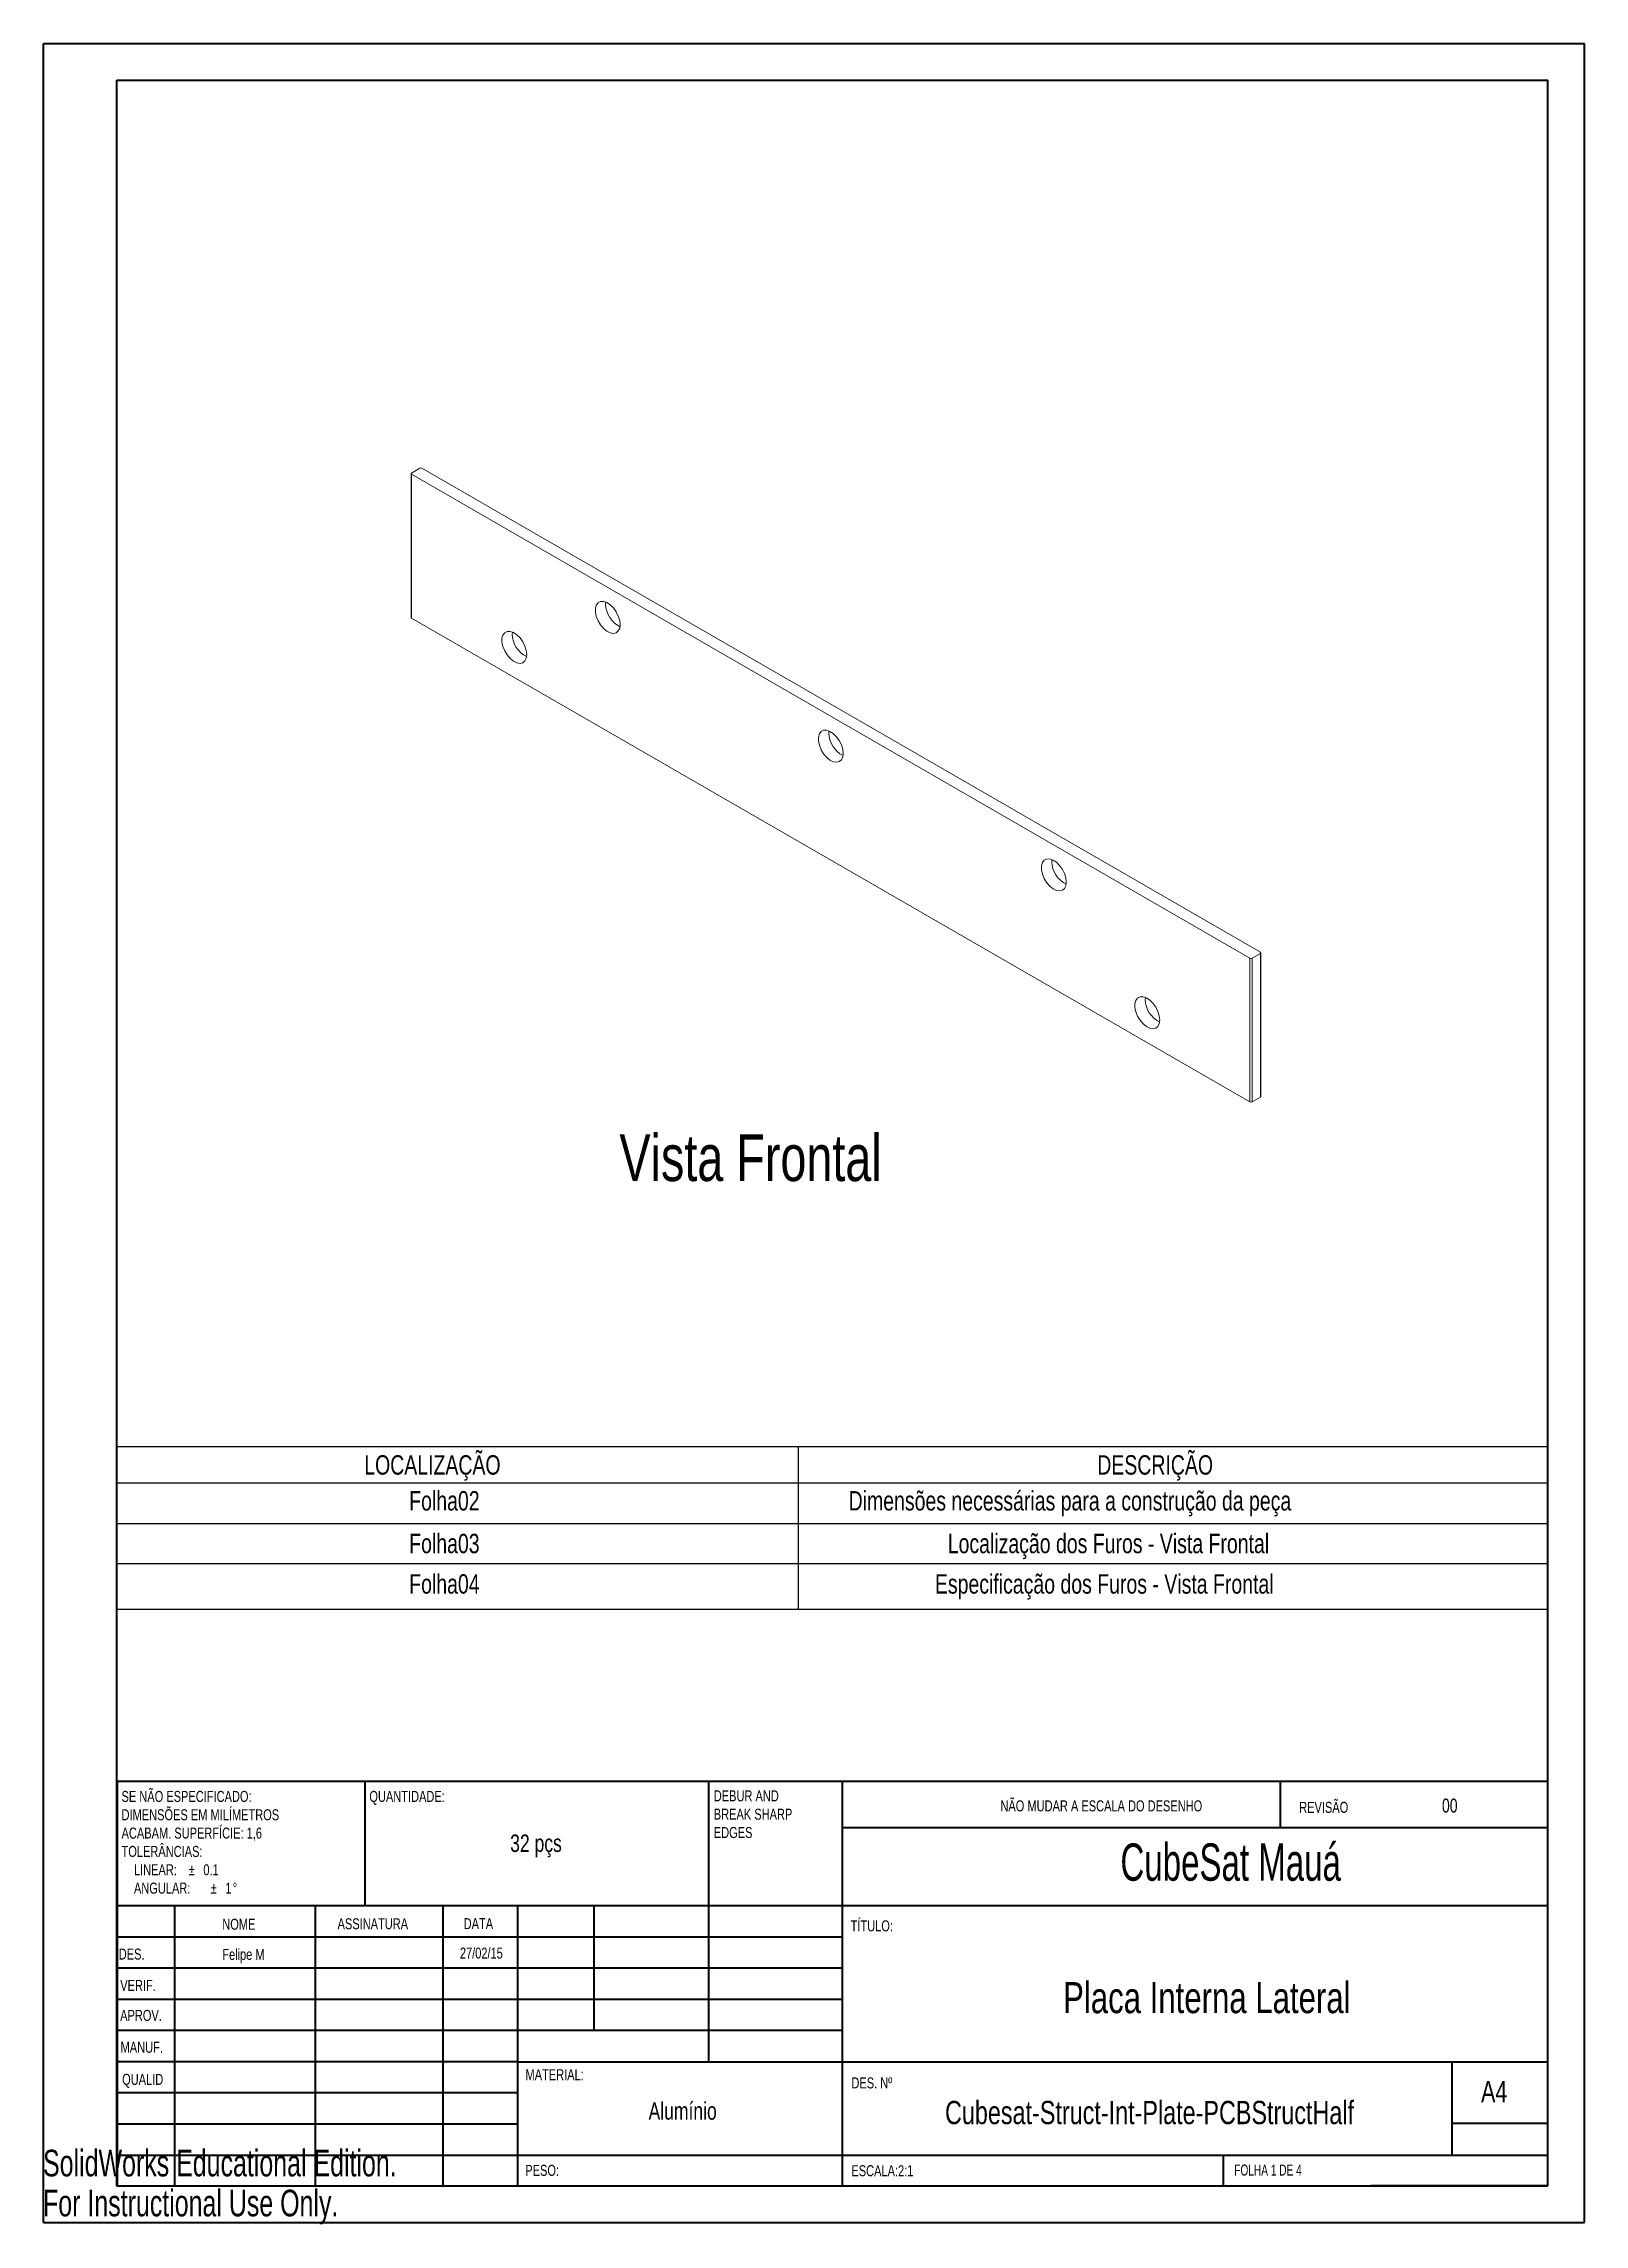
# Model space of a CAD drawing. Header units: millimetres. Extents: x 0 to 210, y 0 to 297.
import ezdxf

# ---------------------------------------------------------------- set-up
doc = ezdxf.new("R2010")
doc.units = ezdxf.units.MM
doc.layers.add('FORMAT', color=7, linetype='Continuous')
doc.styles.add('SLDTEXTSTYLE0', font='TXT', dxfattribs={"width": 0.75})
doc.styles.add('SLDTEXTSTYLE1', font='TXT', dxfattribs={"width": 0.663})
doc.styles.add('SLDTEXTSTYLE2', font='TXT', dxfattribs={"width": 0.6875})
doc.styles.add('SLDTEXTSTYLE3', font='TXT', dxfattribs={"width": 0.7})

# ---------------------------------------------------------------- blocks, each defined once
blk = doc.blocks.new('SW_NOTE_0')
at = {"color": 0, "linetype": 'Continuous', "lineweight": 0, "char_height": 1.5, "attachment_point": 1, "style": 'SLDTEXTSTYLE0'}
for s, insert in [('DEBUR AND', (0, 1.93)), ('BREAK SHARP', (0, -0.57)), ('EDGES', (0, -3.07))]:
    blk.add_mtext(s, dxfattribs=dict(at, insert=insert))
blk = doc.blocks.new('SW_NOTE_1')
at = {"color": 0, "linetype": 'Continuous', "lineweight": 0, "char_height": 1.5, "attachment_point": 1, "style": 'SLDTEXTSTYLE0'}
for s, insert in [('SE NÃO ESPECIFICADO:', (0, 1.93)), ('ACABAM. SUPERFÍCIE: 1,6', (0, -3.07)), ('DIMENSÕES EM MILÍMETROS', (0, -0.57)), ('TOLERÂNCIAS:', (0, -5.57)), ('LINEAR:', (1.69, -8.07)), ('%%p', (9.16, -8.07)), ('0.1', (11.15, -8.07)), ('ANGULAR:', (1.69, -10.57)), ('%%p', (12.16, -10.57)), ('1', (14.15, -10.57)), ('%%d', (15.16, -10.57))]:
    blk.add_mtext(s, dxfattribs=dict(at, insert=insert))
blk = doc.blocks.new('SW_TABLEANNOTATION_0')
at = {"layer": 'FORMAT', "color": 0}
for p, q in [((0, 0), (0, -22.14)), ((195, 0), (0, 0)), ((195, -22.14), (195, 0)), ((92.85, 0), (92.85, -22.14)), ((0, -4.93), (195, -4.93)), ((0, -10.46), (195, -10.46)), ((0, -15.91), (195, -15.91)), ((0, -22.14), (195, -22.14))]:
    blk.add_line(p, q, dxfattribs=at)
at = {"layer": 'FORMAT', "color": 0, "attachment_point": 1, "style": 'SLDTEXTSTYLE0'}
for s, insert, char_height in [('LOCALIZAÇÃO', (33.7, -1.16), 2.6458), ('DESCRIÇÃO', (133.61, -1.16), 2.646), ('Folha02', (39.83, -6.05), 2.646), ('Dimensões necessárias para a construção da peça', (99.72, -6.05), 2.6458), ('Folha03', (39.83, -11.87), 2.646), ('Localização dos Furos - Vista Frontal', (113.23, -11.87), 2.6458), ('Folha04', (39.83, -17.38), 2.646), ('Especificação dos Furos - Vista Frontal', (111.48, -17.38), 2.6458)]:
    blk.add_mtext(s, dxfattribs=dict(at, insert=insert, char_height=char_height))

msp = doc.modelspace()

# ---------------------------------------------------------------- linework, layer by layer
at = {"color": 7, "linetype": 'Continuous', "lineweight": 40}
for p, q in [((0.08, 0.21), (0.08, 297.21)), ((0.08, 297.21), (210.08, 297.21)), ((210.08, 0.21), (210.08, 297.21)), ((210.08, 292.21), (210.08, 297.21)), ((10.08, 292.21), (205.08, 292.21)), ((10.08, 5.21), (10.08, 292.21)), ((205.08, 5.21), (205.08, 292.21)), ((10.11, 60.37), (205.08, 60.37)), ((10.11, 60.37), (10.11, 5.12)), ((43.91, 43.37), (43.91, 60.37)), ((90.71, 60.37), (90.71, 22.12)), ((108.91, 60.37), (108.91, 5.12)), ((168.68, 54.09), (168.68, 60.46)), ((205.08, 54), (108.91, 54)), ((205.08, 43.37), (10.11, 43.37)), ((17.91, 43.37), (17.91, 5.12)), ((37.1, 43.37), (37.1, 5.12)), ((54.51, 43.37), (54.51, 5.12)), ((64.71, 5.12), (64.71, 43.37)), ((75.11, 26.37), (75.11, 43.37)), ((108.91, 39.12), (10.11, 39.12)), ((108.91, 34.87), (10.11, 34.87)), ((108.91, 30.62), (10.11, 30.62)), ((108.91, 26.37), (10.11, 26.37)), ((64.71, 22.12), (10.11, 22.12)), ((64.71, 22.12), (205.08, 22.12)), ((192.08, 9.46), (192.08, 22.21)), ((64.71, 17.87), (10.11, 17.87)), ((64.71, 13.62), (10.11, 13.62)), ((205.08, 13.71), (192.08, 13.71)), ((10.11, 9.37), (205.08, 9.37)), ((160.88, 5.21), (160.88, 9.46)), ((10.08, 5.21), (205.08, 5.21)), ((205.08, 5.21), (180.99, 5.21)), ((0.08, 0.21), (210.08, 0.21))]:
    msp.add_line(p, q, dxfattribs=at)
at = {"color": 7, "linetype": 'Continuous', "lineweight": 15}
for p, q in [((50.17, 238.6), (50.17, 219)), ((50.23, 238.68), (51.36, 239.33)), ((164.5, 172.55), (50.23, 238.52)), ((50.23, 238.52), (50.23, 218.92)), ((165.92, 173.37), (51.65, 239.33)), ((76.68, 220.8), (76.7, 221.09)), ((50.23, 218.92), (164.5, 152.95)), ((63.95, 216.72), (63.97, 217.01)), ((107.08, 203.25), (107.1, 203.54)), ((137.49, 185.69), (137.51, 185.99)), ((164.5, 152.95), (164.5, 172.55)), ((164.78, 172.55), (165.92, 173.2)), ((164.78, 172.55), (164.78, 152.95)), ((165.92, 153.61), (165.92, 173.2)), ((165.97, 153.69), (165.97, 173.29)), ((150.22, 166.92), (150.24, 167.21)), ((164.78, 152.95), (165.92, 153.61))]:
    msp.add_line(p, q, dxfattribs=at)
at = {"color": 7, "linetype": 'Continuous', "lineweight": 15, "flags": 128}
for points in [[(78.66, 218.02), (78.6, 218.59), (78.41, 219.19), (78.12, 219.77), (77.74, 220.29), (77.31, 220.72), (76.85, 221.03), (76.39, 221.18), (75.98, 221.17), (75.64, 221), (75.4, 220.68), (75.28, 220.24), (75.28, 219.71), (75.4, 219.12), (75.64, 218.53), (75.98, 217.97), (76.39, 217.49), (76.85, 217.12), (77.31, 216.89), (77.74, 216.81), (78.12, 216.9), (78.41, 217.15), (78.6, 217.53), (78.66, 218.02)], [(65.93, 213.94), (65.87, 214.51), (65.68, 215.1), (65.39, 215.68), (65.01, 216.21), (64.58, 216.64), (64.12, 216.94), (63.66, 217.09), (63.25, 217.09), (62.92, 216.92), (62.68, 216.6), (62.55, 216.16), (62.55, 215.62), (62.68, 215.04), (62.92, 214.44), (63.25, 213.88), (63.66, 213.4), (64.12, 213.03), (64.58, 212.8), (65.01, 212.73), (65.39, 212.82), (65.68, 213.07), (65.87, 213.45), (65.93, 213.94)], [(109.06, 200.47), (109, 201.04), (108.82, 201.63), (108.53, 202.21), (108.15, 202.74), (107.71, 203.17), (107.25, 203.47), (106.8, 203.63), (106.39, 203.62), (106.05, 203.45), (105.81, 203.13), (105.69, 202.69), (105.69, 202.16), (105.81, 201.57), (106.05, 200.97), (106.39, 200.42), (106.8, 199.93), (107.25, 199.56), (107.71, 199.33), (108.15, 199.26), (108.53, 199.35), (108.82, 199.6), (109, 199.98), (109.06, 200.47)], [(139.47, 182.92), (139.41, 183.48), (139.22, 184.08), (138.93, 184.66), (138.55, 185.19), (138.12, 185.62), (137.66, 185.92), (137.2, 186.07), (136.79, 186.06), (136.46, 185.9), (136.22, 185.58), (136.09, 185.14), (136.09, 184.6), (136.22, 184.02), (136.46, 183.42), (136.79, 182.86), (137.2, 182.38), (137.66, 182.01), (138.12, 181.78), (138.55, 181.71), (138.93, 181.8), (139.22, 182.04), (139.41, 182.43), (139.47, 182.92)], [(152.2, 164.14), (152.13, 164.7), (151.95, 165.3), (151.66, 165.88), (151.28, 166.41), (150.85, 166.84), (150.38, 167.14), (149.93, 167.29), (149.52, 167.29), (149.18, 167.12), (148.94, 166.8), (148.82, 166.36), (148.82, 165.82), (148.94, 165.24), (149.18, 164.64), (149.52, 164.08), (149.93, 163.6), (150.38, 163.23), (150.85, 163), (151.28, 162.93), (151.66, 163.02), (151.95, 163.26), (152.13, 163.65), (152.2, 164.14)]]:
    msp.add_lwpolyline(points, dxfattribs=at)
at = {"color": 7, "linetype": 'Continuous', "lineweight": 15}
for centre, radius, start, end in [((50.26, 238.6), 0.0873, 110.7834, 249.2166), ((51.51, 239.06), 0.307, 62.6097, 117.3903), ((80.22, 220.9), 3.54, 181.6544, 243.488), ((50.27, 219.01), 0.101, 185.6948, 245.6253), ((67.49, 216.82), 3.54, 181.6544, 243.488), ((110.62, 203.35), 3.54, 181.6544, 243.488), ((141.03, 185.8), 3.54, 181.6544, 243.488), ((164.64, 172.82), 0.307, 242.6097, 297.3903), ((165.88, 173.29), 0.0873, 290.7834, 69.2166), ((153.76, 167.02), 3.54, 181.6544, 243.488), ((164.64, 153.23), 0.307, 242.6097, 297.3903), ((165.87, 153.7), 0.101, 294.3747, 354.3052)]:
    msp.add_arc(centre, radius, start, end, dxfattribs=at)

# ---------------------------------------------------------------- block references
at = {"color": 7, "linetype": 'Continuous', "lineweight": 0}
for name, p in [('SW_NOTE_1', (10.7, 57.11)), ('SW_NOTE_0', (91.42, 57.19))]:
    msp.add_blockref(name, p, dxfattribs=at)
at = {"layer": 'FORMAT'}
msp.add_blockref('SW_TABLEANNOTATION_0', (10.08, 105.96), dxfattribs=at)

# ---------------------------------------------------------------- texts
at = {"color": 7, "linetype": 'Continuous', "lineweight": 0}
for s, insert, char_height, attachment_point, style in [('QUANTIDADE:', (44.48, 59.04), 1.5, 1, 'SLDTEXTSTYLE0'), ('NÃO MUDAR A ESCALA DO DESENHO', (130.49, 57.75), 1.5, 1, 'SLDTEXTSTYLE0'), ('REVISÃO', (171.21, 57.55), 1.5, 1, 'SLDTEXTSTYLE0'), ('00', (191.73, 57.99), 1.905, 2, 'SLDTEXTSTYLE0'), ('32 pçs', (67.19, 53.1), 2.381, 2, 'SLDTEXTSTYLE0'), ('CubeSat Mauá', (161.87, 51.88), 5.08, 2, 'SLDTEXTSTYLE1'), ('NOME', (24.43, 41.62), 1.5, 1, 'SLDTEXTSTYLE0'), ('ASSINATURA', (40.14, 41.68), 1.5, 1, 'SLDTEXTSTYLE0'), ('DATA', (57.33, 41.7), 1.5, 1, 'SLDTEXTSTYLE0'), ('TÍTULO:', (110.07, 41.4), 1.5, 1, 'SLDTEXTSTYLE0'), ('DES.', (10.32, 37.55), 1.5, 1, 'SLDTEXTSTYLE0'), ('Felipe M', (27.31, 37.5), 1.499, 2, 'SLDTEXTSTYLE0'), ('27/02/15', (59.74, 37.68), 1.499, 2, 'SLDTEXTSTYLE0'), ('VERIF.', (10.52, 33.28), 1.5, 1, 'SLDTEXTSTYLE0'), ('Placa Interna Lateral', (158.62, 32.98), 4.2333, 2, 'SLDTEXTSTYLE0'), ('APROV.', (10.51, 29.19), 1.5, 1, 'SLDTEXTSTYLE0'), ('MANUF.', (10.57, 24.85), 1.5, 1, 'SLDTEXTSTYLE0'), ('MATERIAL:', (65.76, 21.11), 1.5, 1, 'SLDTEXTSTYLE0'), ('QUALID', (10.78, 20.47), 1.5, 1, 'SLDTEXTSTYLE0'), ('DES. Nº', (110.18, 19.99), 1.5, 1, 'SLDTEXTSTYLE0'), ('A4', (196, 19.52), 2.91, 1, 'SLDTEXTSTYLE0'), ('Alumínio', (87.18, 16.61), 2.381, 2, 'SLDTEXTSTYLE0'), ('Cubesat-Struct-Int-Plate-PCBStructHalf', (150.81, 16.79), 3.175, 2, 'SLDTEXTSTYLE0'), ('PESO:', (65.73, 8.07), 1.499, 1, 'SLDTEXTSTYLE0'), ('ESCALA:2:1', (110.18, 8.02), 1.5, 1, 'SLDTEXTSTYLE0'), ('FOLHA 1 DE 4', (162.36, 8.11), 1.5, 1, 'SLDTEXTSTYLE2')]:
    msp.add_mtext(s, dxfattribs=dict(at, insert=insert, char_height=char_height, attachment_point=attachment_point, style=style))
at = {"color": 7, "linetype": 'Continuous', "char_height": 3.633, "attachment_point": 1, "style": 'SLDTEXTSTYLE3'}
for s, insert in [('SolidWorks Educational Edition.', (0, 10.13)), ('For Instructional Use Only.', (0, 4.68))]:
    msp.add_mtext(s, dxfattribs=dict(at, insert=insert))
at = {"layer": 'FORMAT', "insert": (78.56, 148.52), "char_height": 6.35, "attachment_point": 1, "style": 'SLDTEXTSTYLE0'}
msp.add_mtext('Vista Frontal', dxfattribs=at)

doc.saveas('drawing.dxf')
